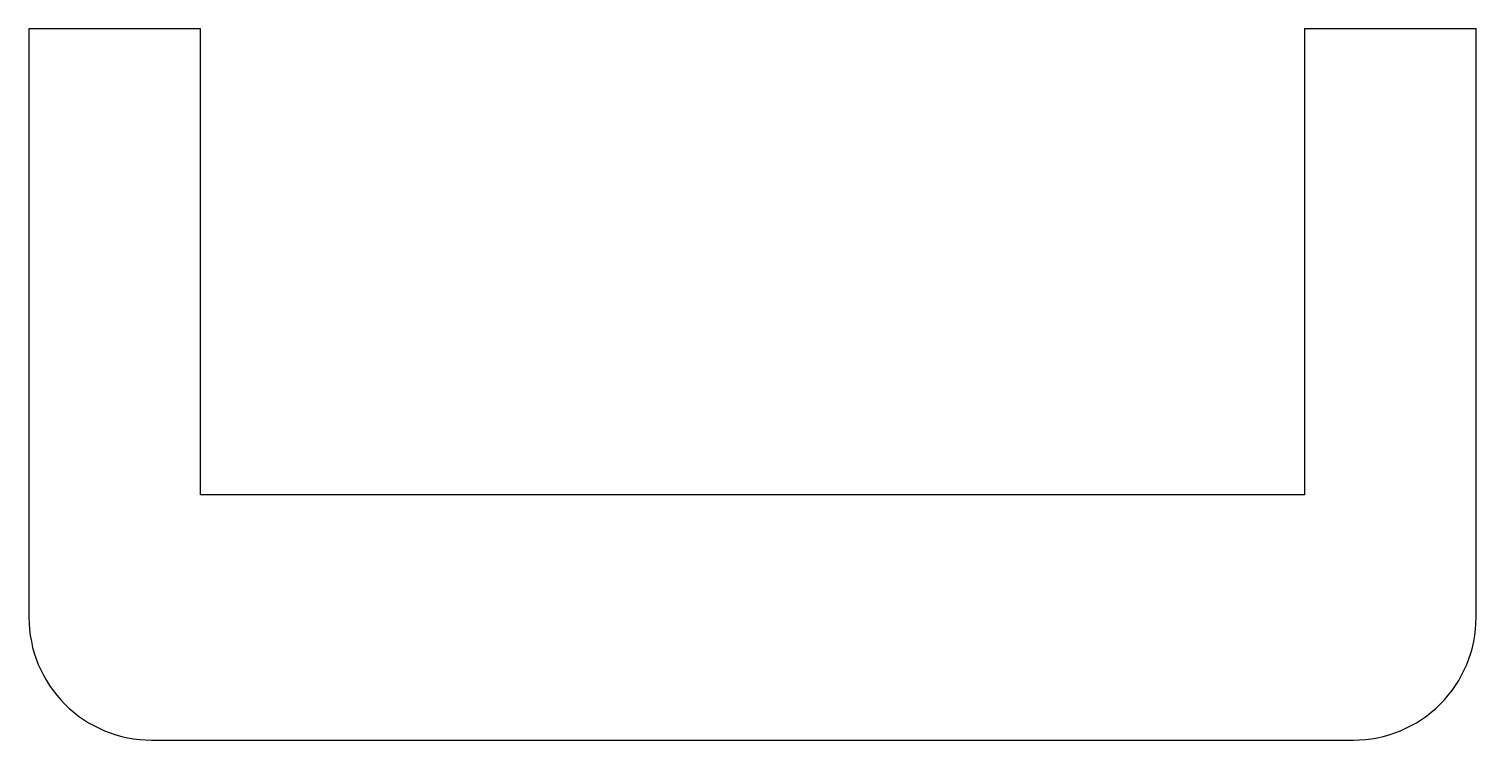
# Model space of a CAD drawing. Extents: x 242.5 to 272, y 244.7 to 259.2.
import ezdxf

# ---------------------------------------------------------------- set-up
doc = ezdxf.new("R2010")
doc.units = 0
doc.layers.add('ANA', color=220, linetype='CONTINUOUS')

msp = doc.modelspace()

# ---------------------------------------------------------------- linework, layer by layer
at = {"layer": 'ANA'}
msp.add_lwpolyline([(272.04, 247.163), (272.04, 259.163), (268.54, 259.163), (268.54, 249.663), (246.04, 249.663), (246.04, 259.163), (242.54, 259.163), (242.54, 247.163, 0.414214), (245.04, 244.663), (269.54, 244.663, 0.414214)], format="xyb", close=True, dxfattribs=at)

doc.saveas('drawing.dxf')
